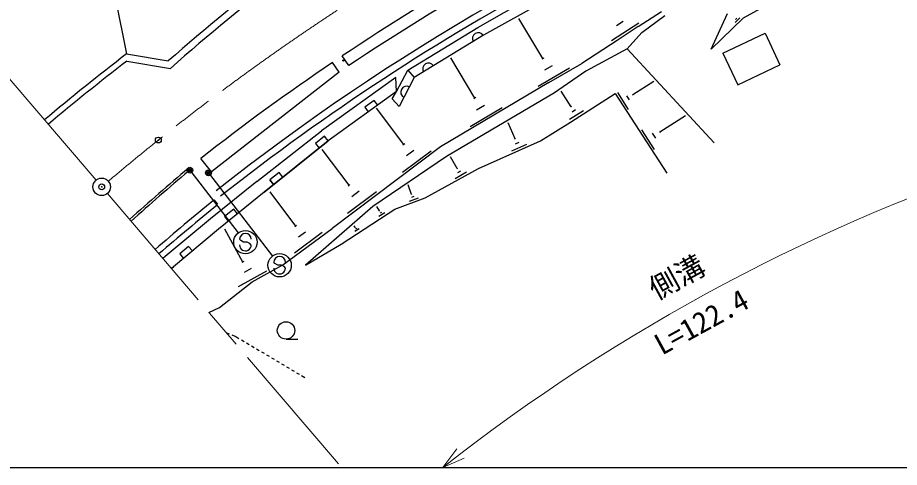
# Model space of a CAD drawing. Units: millimetres, scale not verified. Extents: x 40000 to 680000, y 20000 to 380000.
# Drawn here: x 379477 to 455064, y 205000 to 243583 of the extents above; entities that cross this region are included whole.
import ezdxf
from ezdxf.enums import TextEntityAlignment as Align

# ---------------------------------------------------------------- set-up
doc = ezdxf.new("R2010")
doc.units = ezdxf.units.MM
doc.header["$LTSCALE"] = 1000
doc.header["$PDMODE"] = 32
doc.header["$PDSIZE"] = 500
doc.linetypes.add('CHAIN', pattern=[18.5, 12, -1.5, 3.5, -1.5])
for name, color, linetype, lineweight in [('S-BGD', 7, 'Continuous', 25), ('S-BMK', 2, 'CHAIN', 13), ('S-BMK-SRVR', 3, 'Continuous', 25), ('S-STR-HTXT', 7, 'Continuous', 13), ('S-STR-STRC', 7, 'Continuous', 25), ('S-TTL-BAND', 7, 'Continuous', 25)]:
    doc.layers.add(name, color=color, linetype=linetype, lineweight=lineweight)
doc.styles.add('@ＭＳ ゴシック', font='')
doc.styles.add('ＭＳ ゴシック', font='')
doc.styles.get('@ＭＳ ゴシック').set_extended_font_data('@MS Gothic')
doc.styles.get('ＭＳ ゴシック').set_extended_font_data('MS Gothic')

msp = doc.modelspace()

# ---------------------------------------------------------------- linework, layer by layer
at = {"layer": 'S-BGD'}
for p, q in [((385796, 255622), (388808, 240466)), ((448798, 247466), (441666, 243543)), ((418925, 242748), (424478, 245913)), ((424602, 244973), (419412, 242068)), ((424491, 240064), (422455, 243511)), ((432681, 242835), (434686, 244120)), ((432993, 242313), (434951, 243764)), ((438942, 240885), (440337, 243932)), ((441666, 243543), (438942, 240885)), ((440982, 243155), (441402, 243566)), ((441016, 243435), (441121, 243538)), ((412920, 239086), (418925, 242748)), ((432733, 243106), (430375, 241595)), ((431396, 243247), (430806, 242869)), ((432681, 242835), (430879, 241626)), ((419412, 242068), (413459, 238432)), ((431730, 240919), (432993, 242313)), ((439931, 240528), (443547, 242236)), ((443547, 242236), (444829, 239524)), ((430879, 241626), (427835, 239646)), ((388808, 240466), (392394, 239868)), ((431730, 240919), (428181, 238982)), ((439185, 232845), (431730, 240919)), ((439931, 240528), (441212, 237815)), ((388832, 239853), (392577, 239229)), ((407036, 238914), (406476, 239742)), ((407861, 239469), (407305, 240300)), ((418665, 236676), (416618, 240141)), ((424575, 240113), (424408, 240014)), ((425003, 238016), (427835, 239646)), ((407036, 238914), (396087, 230360)), ((411968, 237238), (412920, 239086)), ((412920, 239086), (413459, 238432)), ((426772, 239250), (424103, 237674)), ((425298, 239460), (424630, 239066)), ((428181, 238982), (425507, 237129)), ((441212, 237815), (444829, 239524)), ((411908, 238448), (405533, 233875)), ((411968, 237238), (411908, 238448)), ((413459, 238432), (412176, 235959)), ((432228, 236985), (434025, 238143)), ((425003, 238016), (415717, 232488)), ((411968, 237238), (406104, 233021)), ((411574, 236630), (411968, 237238)), ((412176, 235959), (411574, 236630)), ((425507, 237129), (416244, 231674)), ((418750, 236726), (418579, 236625)), ((426928, 235944), (426080, 237283)), ((426880, 234616), (430711, 237080)), ((430711, 237080), (435125, 230229)), ((430905, 237147), (431829, 235713)), ((431682, 236887), (431913, 236528)), ((432199, 237030), (432257, 236940)), ((410052, 236476), (409240, 235893)), ((409240, 235893), (409532, 235487)), ((410344, 236070), (410052, 236476)), ((421002, 235843), (418267, 234227)), ((419492, 236057), (418808, 235653)), ((426966, 235968), (426890, 235920)), ((412581, 232694), (410235, 235828)), ((427998, 235599), (426782, 234829)), ((427311, 235675), (427007, 235482)), ((434532, 233775), (436743, 235200)), ((422122, 233187), (421514, 234547)), ((424291, 233014), (426880, 234616)), ((399984, 229526), (405533, 233875)), ((432953, 233969), (434056, 232257)), ((433880, 233658), (434156, 233230)), ((434497, 233829), (434566, 233722)), ((400603, 228613), (406104, 233021)), ((406104, 233021), (400603, 228613)), ((405791, 233412), (405011, 232786)), ((406104, 233021), (405791, 233412)), ((406104, 233021), (405791, 233412)), ((418984, 230641), (424291, 233014)), ((422162, 233205), (422082, 233169)), ((422454, 232874), (422134, 232731)), ((405011, 232786), (405324, 232396)), ((407890, 229196), (405581, 232280)), ((415717, 232488), (406448, 225495)), ((414916, 232139), (412456, 230298)), ((412658, 232752), (412504, 232637)), ((413441, 232186), (412826, 231726)), ((423108, 232704), (421825, 232130)), ((396087, 230360), (395187, 231505)), ((416244, 231674), (409933, 227387)), ((417151, 230631), (416591, 231647)), ((394143, 230617), (394111, 230655)), ((414413, 228122), (418984, 230641)), ((417182, 230648), (417120, 230614)), ((401890, 230285), (401109, 229660)), ((402202, 229895), (401890, 230285)), ((417970, 230311), (416984, 229767)), ((417437, 230403), (417191, 230267)), ((399984, 229526), (396024, 226331)), ((401422, 229269), (401109, 229660)), ((401109, 229660), (401422, 229269)), ((407967, 229254), (407812, 229138)), ((413255, 228421), (412949, 229233)), ((400603, 228613), (396694, 225439)), ((403319, 225682), (401112, 228631)), ((410239, 228638), (407764, 226785)), ((408755, 228685), (408136, 228222)), ((413279, 228430), (413232, 228412)), ((396633, 227586), (396333, 227951)), ((411823, 227143), (414413, 228122)), ((413810, 228108), (413047, 227819)), ((413437, 228229), (413246, 228156)), ((397997, 227141), (397221, 226511)), ((398312, 226753), (397997, 227141)), ((409933, 227387), (404156, 222353)), ((407225, 224161), (411823, 227143)), ((410510, 226994), (410271, 227375)), ((410966, 226844), (410444, 226518)), ((410526, 227004), (410493, 226984)), ((410673, 226878), (410542, 226796)), ((396024, 226331), (392135, 223097)), ((397221, 226511), (397536, 226123)), ((396694, 225439), (392659, 222064)), ((398784, 222612), (397232, 225425)), ((402210, 222378), (406448, 225495)), ((403393, 225738), (403245, 225627)), ((408425, 225569), (408327, 225725)), ((408753, 225461), (408378, 225227)), ((408436, 225576), (408413, 225562)), ((408542, 225486), (408448, 225427)), ((405574, 225146), (403198, 223367)), ((404150, 225192), (403555, 224747)), ((394137, 223952), (393370, 223311)), ((394458, 223569), (394137, 223952)), ((404156, 222353), (407225, 224161)), ((392135, 223097), (391930, 222918)), ((393370, 223311), (393691, 222927)), ((392659, 222064), (392859, 222239)), ((398860, 222654), (398709, 222570)), ((399580, 220926), (402210, 222378)), ((400798, 221827), (398375, 220489)), ((399488, 222052), (398883, 221718)), ((396773, 218707), (399580, 220926)), ((395874, 218300), (396773, 218707)), ((397382, 216541), (397615, 216450)), ((397847, 216358), (398170, 216230)), ((398170, 216230), (398453, 216062)), ((398668, 215934), (398883, 215806)), ((399098, 215679), (399313, 215551)), ((402489, 215998), (403489, 215998)), ((399527, 215423), (399742, 215295)), ((399957, 215168), (400172, 215040)), ((400387, 214912), (400602, 214784)), ((400817, 214657), (401032, 214529)), ((401247, 214401), (401461, 214273)), ((401676, 214146), (401891, 214018)), ((402106, 213890), (402321, 213762)), ((402536, 213635), (402751, 213507)), ((402966, 213379), (403181, 213251)), ((403395, 213124), (403610, 212996)), ((403825, 212868), (404108, 212700))]:
    msp.add_line(p, q, dxfattribs=at)
for centre, radius in [((407402, 239910), 50), ((402489, 216748), 750)]:
    msp.add_circle(centre, radius, dxfattribs=at)
for centre, radius, start, end in [((516575, 76983), 193500, 94.73187, 128.35277), ((516575, 76983), 192900, 107.86939, 128.35277), ((528053, 85437), 205554, 124.14143, 131.29743), ((528053, 85437), 204954, 124.14143, 131.37696), ((516575, 76983), 196500, 119.52897, 123.78521), ((516575, 76983), 195500, 119.52897, 123.78521), ((418968, 241797), 500, 31.41499, 211.41499), ((515003, 76450), 206945, 127.57508, 130.07427), ((515003, 76450), 206445, 127.67332, 130.07324), ((516575, 76983), 196500, 124.0768, 128.15224), ((414701, 239190), 500, 31.41499, 211.41499), ((412817, 237195), 500, 62.54133, 242.54133), ((520502, 80197), 196500, 130.03176, 131.98063), ((520502, 80197), 196300, 130.07554, 131.98213), ((518246, 77715), 193477, 129.07404, 131.01805), ((518246, 77715), 192977, 129.07404, 131.01938)]:
    msp.add_arc(centre, radius, start, end, dxfattribs=at)
for p in [(391539, 233081), (391539, 233081), (386683, 229062)]:
    msp.add_point(p, dxfattribs=at)
at = {"layer": 'S-BMK'}
for p, q in [((386195, 229632), (361545, 258492)), ((387170, 228492), (407234, 205000))]:
    msp.add_line(p, q, dxfattribs=at)
for centre, start, end in [((516575, 76983), 102.06827, 128.69655), ((516568, 76978), 128.69392, 130.28369)]:
    msp.add_arc(centre, 200000, start, end, dxfattribs=at)
at = {"layer": 'S-BMK-SRVR'}
msp.add_circle((386683, 229062), 750, dxfattribs=at)
msp.add_point((386683, 229062), dxfattribs=at)
msp.add_point((386683, 229062), dxfattribs=at)
at = {"layer": 'S-STR-HTXT'}
for p, q in [((417123, 206601), (415924, 205000)), ((415924, 205000), (417763, 205787))]:
    msp.add_line(p, q, dxfattribs=at)
msp.add_arc((516575, 76983), 162846, 107.86939, 128.17569, dxfattribs=at)
at = {"layer": 'S-STR-STRC'}
for p, q in [((394331, 230383), (398390, 225111)), ((395925, 230141), (401324, 223129)), ((398605, 224459), (398505, 224577)), ((398850, 224320), (398605, 224459)), ((399150, 224318), (398850, 224320)), ((399395, 224206), (399150, 224318)), ((399501, 224070), (399395, 224206)), ((401538, 222477), (401439, 222595)), ((401783, 222338), (401538, 222477)), ((402084, 222335), (401783, 222338)), ((402329, 222223), (402084, 222335)), ((402435, 222087), (402329, 222223))]:
    msp.add_line(p, q, dxfattribs=at)
for centre, radius in [((394240, 230502), 150), ((394240, 230502), 120), ((394240, 230502), 90), ((394240, 230502), 60), ((394240, 230502), 30), ((395833, 230260), 150), ((395833, 230260), 120), ((395833, 230260), 90), ((395833, 230260), 60), ((395833, 230260), 30), ((399000, 224319), 1000), ((401934, 222337), 1000)]:
    msp.add_circle(centre, radius, dxfattribs=at)
for centre, start, end in [((399005, 224573), 359.55488, 179.55488), ((399001, 224073), 179.55488, 359.55488), ((401939, 222591), 359.55488, 179.55488), ((401935, 222091), 179.55488, 359.55488)]:
    msp.add_arc(centre, 500, start, end, dxfattribs=at)
for p in [(394240, 230502), (395833, 230260)]:
    msp.add_point(p, dxfattribs=at)
at = {"layer": 'S-TTL-BAND'}
msp.add_line((40000, 205000), (579000, 205000), dxfattribs=at)

# ---------------------------------------------------------------- texts
at = {"layer": 'S-STR-HTXT', "style": 'ＭＳ ゴシック'}
msp.add_text('側溝', height=1833, rotation=28.746, dxfattribs=at).set_placement((436685, 220033), align=Align.BOTTOM_CENTER)
at = {"layer": 'S-STR-HTXT', "style": '@ＭＳ ゴシック'}
msp.add_text('L=122.4', height=1833, rotation=28.746, dxfattribs=at).set_placement((437647, 218279), align=Align.TOP_CENTER)

doc.saveas('drawing.dxf')
